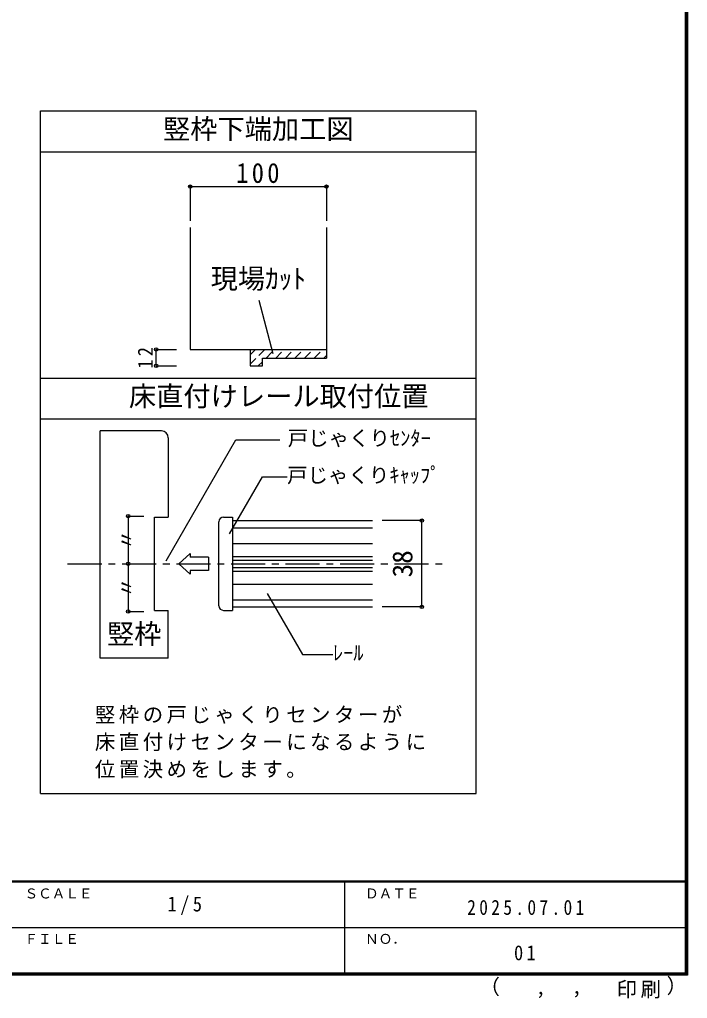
# Model space of a CAD drawing. Units: millimetres at full size, sheet at 1:5, with parts at other scales. Extents: x -973 to 977, y -718 to 696.
# Drawn here: x 486 to 977, y -718 to 0 of the extents above; entities that cross this region are included whole.
import ezdxf
from ezdxf.enums import TextEntityAlignment as Align

# ---------------------------------------------------------------- set-up
doc = ezdxf.new("R2010")
doc.units = ezdxf.units.MM
doc.header["$LTSCALE"] = 5
doc.header["$PDMODE"] = 32
doc.header["$PDSIZE"] = 2.5
doc.linetypes.add('CHAIN1', pattern=[8, 5, -1, 1, -1])
doc.linetypes.add('DASHED1', pattern=[1.8, 1.2, -0.6])
for name, color, linetype in [('0-4_枠', 3, 'Continuous'), ('0-A_文字', 7, 'Continuous'), ('0-B_寸法', 7, 'Continuous'), ('0-C_ハッチ', 4, 'DASHED1'), ('2-1_通り芯', 4, 'CHAIN1'), ('2-4_枠', 3, 'Continuous'), ('2-7_金物', 4, 'Continuous'), ('2-A_寸法', 7, 'Continuous'), ('2-B_ﾊｯﾁ', 4, 'Continuous'), ('F-1_枠', 6, 'Continuous'), ('F-A_文字', 7, 'Continuous')]:
    doc.layers.add(name, color=color, linetype=linetype)
doc.styles.add('ＭＳ ゴシック', font='')
doc.styles.get('ＭＳ ゴシック').set_extended_font_data('MS Gothic')

msp = doc.modelspace()

# ---------------------------------------------------------------- linework, layer by layer
at = {"layer": '0-4_枠'}
for p, q in [((711.653, -152.078), (711.653, -247.875)), ((655.653, -241.575), (655.653, -253.575)), ((664.653, -253.575), (664.653, -247.875)), ((664.653, -247.875), (711.653, -247.875)), ((655.653, -253.575), (664.653, -253.575))]:
    msp.add_line(p, q, dxfattribs=at)
msp.add_lwpolyline([(611.653, -152.078), (611.653, -241.575), (711.653, -241.575)], dxfattribs=at)
at = {"layer": '0-A_文字', "color": 3}
for p, q in [((501.653, -66.5), (821.653, -66.5)), ((501.653, -567.5), (501.653, -66.5)), ((821.653, -567.5), (821.653, -66.5)), ((501.653, -96.5), (821.653, -96.5)), ((501.653, -262.604), (821.653, -262.604)), ((501.653, -292.604), (821.653, -292.604)), ((501.653, -567.5), (821.653, -567.5))]:
    msp.add_line(p, q, dxfattribs=at)
at = {"layer": '0-A_文字'}
msp.add_line((661.902, -205.491), (672.353, -244.495), dxfattribs=at)
at = {"layer": '0-B_寸法', "color": 4}
for p, q in [((611.653, -122.078), (711.653, -122.078)), ((611.653, -122.078), (611.653, -147.078)), ((711.653, -122.078), (711.653, -147.078)), ((586.653, -253.575), (586.653, -241.575)), ((586.653, -241.575), (601.653, -241.575)), ((586.653, -253.575), (601.653, -253.575))]:
    msp.add_line(p, q, dxfattribs=at)
at = {"layer": '0-B_寸法'}
for p in [(611.653, -122.078), (711.653, -122.078), (586.653, -241.575), (586.653, -253.575)]:
    msp.add_point(p, dxfattribs=at)
at = {"layer": '0-C_ハッチ'}
for p, q in [((655.653, -245.42), (659.498, -241.575)), ((655.653, -252.491), (666.569, -241.575)), ((667.34, -247.875), (673.64, -241.575)), ((674.411, -247.875), (680.711, -241.575)), ((681.482, -247.875), (687.782, -241.575)), ((688.553, -247.875), (694.853, -241.575)), ((695.624, -247.875), (701.924, -241.575)), ((702.695, -247.875), (708.995, -241.575)), ((661.64, -253.575), (664.653, -250.562)), ((709.766, -247.875), (711.653, -245.989))]:
    msp.add_line(p, q, dxfattribs=at)
at = {"layer": '2-1_通り芯'}
msp.add_line((521.653, -398.862), (801.653, -398.862), dxfattribs=at)
at = {"layer": '2-4_枠'}
for p, q in [((590.553, -301.362), (545.552, -301.362)), ((595.553, -306.362), (595.553, -364.695)), ((585.553, -433.028), (595.553, -433.028)), ((595.553, -468.028), (595.553, -433.028))]:
    msp.add_line(p, q, dxfattribs=at)
for points in [[(595.553, -468.028), (545.552, -468.028), (545.552, -301.362)], [(585.553, -433.028), (585.553, -364.695), (595.553, -364.695)]]:
    msp.add_lwpolyline(points, dxfattribs=at)
msp.add_arc((590.553, -306.362), 5, 0, 90, dxfattribs=at)
at = {"layer": '2-7_金物'}
for p, q in [((636.087, -364.695), (642.754, -364.695)), ((642.754, -364.695), (642.754, -433.028)), ((632.754, -429.695), (632.754, -368.028)), ((642.754, -372.414), (745.519, -372.414)), ((642.754, -383.862), (745.519, -383.862)), ((603.239, -398.862), (611.522, -391.269)), ((611.522, -391.269), (611.522, -394.03)), ((625.096, -394.03), (611.522, -394.03)), ((625.096, -394.03), (625.096, -403.693)), ((642.754, -393.48), (745.519, -393.48)), ((603.239, -398.862), (611.522, -406.454)), ((611.522, -403.693), (611.522, -406.454)), ((625.096, -403.693), (611.522, -403.693)), ((642.754, -404.243), (745.519, -404.243)), ((642.754, -413.862), (745.519, -413.862)), ((642.754, -425.309), (745.519, -425.309)), ((636.087, -433.028), (642.754, -433.028))]:
    msp.add_line(p, q, dxfattribs=at)
at = {"layer": '2-7_金物', "color": 7}
for p, q in [((642.754, -367.195), (745.519, -367.195)), ((642.754, -367.195), (642.754, -430.528)), ((642.754, -396.195), (745.519, -396.195)), ((642.754, -401.528), (745.519, -401.528)), ((642.754, -430.528), (745.519, -430.528))]:
    msp.add_line(p, q, dxfattribs=at)
at = {"layer": '2-7_金物'}
for centre, start, end in [((636.087, -368.028), 90, 180), ((636.087, -429.695), 180, 270)]:
    msp.add_arc(centre, 3.333, start, end, dxfattribs=at)
at = {"layer": '2-A_寸法'}
for p, q in [((593.954, -396.726), (645.203, -307.961)), ((645.203, -307.961), (677.548, -307.961)), ((640.571, -376.839), (664.657, -335.121)), ((664.657, -335.121), (682.789, -335.121)), ((668.249, -420.633), (694.157, -465.506)), ((694.157, -465.506), (716.391, -465.506))]:
    msp.add_line(p, q, dxfattribs=at)
msp.add_point((566.109, -398.862), dxfattribs=at)
at = {"layer": '2-B_ﾊｯﾁ'}
for p, q in [((566.109, -363.862), (566.109, -433.862)), ((566.109, -363.862), (577.498, -363.862)), ((781.653, -367.195), (752.589, -367.195)), ((781.653, -430.528), (781.653, -367.195)), ((781.653, -430.528), (752.589, -430.528)), ((566.109, -433.862), (577.498, -433.862))]:
    msp.add_line(p, q, dxfattribs=at)
at = {"layer": '2-B_ﾊｯﾁ', "color": 7}
for p in [(566.109, -363.862), (781.653, -367.195), (781.653, -430.528), (566.109, -433.862)]:
    msp.add_point(p, dxfattribs=at)
at = {"layer": 'F-1_枠'}
for p, q in [((974.986, 695.833), (974.986, -700.833)), ((975.82, 695.833), (975.82, -700.833)), ((976.653, 695.833), (976.653, -700.833)), ((976.653, -631.667), (-973.347, -631.667)), ((976.653, -632.5), (-973.347, -632.5)), ((724.986, -632.5), (724.986, -699.167)), ((1.653, -665.833), (974.986, -665.834)), ((976.653, -699.167), (-973.347, -699.167)), ((976.653, -700), (-973.347, -700)), ((976.653, -700.833), (-973.347, -700.833))]:
    msp.add_line(p, q, dxfattribs=at)

# ---------------------------------------------------------------- texts
at = {"layer": '0-A_文字', "style": 'ＭＳ ゴシック'}
for s, p in [('竪枠下端加工図', (591.653, -91.5)), ('現場ｶｯﾄ', (626.653, -201.318)), ('床直付けレール取付位置', (566.653, -287.604))]:
    msp.add_text(s, height=14.66, dxfattribs=at).set_placement(p, align=Align.BOTTOM_LEFT)
at = {"layer": '0-B_寸法', "insert": (645.403, -119.578), "char_height": 14.66, "attachment_point": 7, "style": 'ＭＳ ゴシック'}
msp.add_mtext('\\T1.27;\\W0.9;100', dxfattribs=at)
at = {"layer": '0-B_寸法', "insert": (584.153, -255.7), "char_height": 11, "attachment_point": 7, "rotation": 90, "style": 'ＭＳ ゴシック'}
msp.add_mtext('\\T1.36;\\W0.9;12', dxfattribs=at)
at = {"layer": '2-A_寸法', "style": 'ＭＳ ゴシック'}
for s, height, p in [('戸じゃくりｾﾝﾀｰ', 11, (683.25, -315.461)), ('戸じゃくりｷｬｯﾌﾟ', 11, (682.789, -342.621)), ('竪枠', 14.66, (550.552, -461.994)), ('ﾚｰﾙ', 11, (716.391, -473.006))]:
    msp.add_text(s, height=height, dxfattribs=at).set_placement(p, align=Align.BOTTOM_LEFT)
for p in [(573.609, -388.862), (573.609, -423.862)]:
    msp.add_text('〃', height=11, rotation=90, dxfattribs=at).set_placement(p, align=Align.BOTTOM_LEFT)
at = {"layer": '2-A_寸法', "char_height": 11, "attachment_point": 7, "style": 'ＭＳ ゴシック'}
for s, insert in [('\\T1.17;竪枠の戸じゃくりセンターが', (541.653, -516.308)), ('\\T1.17;床直付けセンターになるように', (541.653, -536.308)), ('\\T1.17;位置決めをします。', (541.653, -556.308))]:
    msp.add_mtext(s, dxfattribs=dict(at, insert=insert))
at = {"layer": '2-B_ﾊｯﾁ', "color": 7, "style": 'ＭＳ ゴシック'}
msp.add_text('38', height=14.66, rotation=90, dxfattribs=at).set_placement((779.153, -408.862), align=Align.BOTTOM_LEFT)
at = {"layer": 'F-A_文字', "style": 'ＭＳ ゴシック'}
for s, height, p in [('ＳＣＡＬＥ', 7.331, (489.986, -646.667)), ('ＤＡＴＥ', 7.331, (739.986, -646.667)), ('ＦＩＬＥ', 7.331, (489.986, -680)), ('ＮＯ．', 7.331, (739.986, -680.001)), ('（', 11, (823.992, -718.052)), ('）', 11, (961.387, -717.355)), (',', 11, (865.199, -718.052)), (',', 11, (891.686, -717.588))]:
    msp.add_text(s, height=height, dxfattribs=at).set_placement(p, align=Align.BOTTOM_LEFT)
at = {"layer": 'F-A_文字', "char_height": 11, "attachment_point": 7, "style": 'ＭＳ ゴシック'}
for s, insert in [('\\T1.38;\\W0.9;1/5', (594.986, -656.667)), ('\\T1.39;\\W0.85;2025.07.01', (814.986, -656.667)), ('\\T1.36;\\W0.9;01', (849.361, -690.001)), ('\\T1.17;印刷', (924.678, -717.82))]:
    msp.add_mtext(s, dxfattribs=dict(at, insert=insert))

doc.saveas('drawing.dxf')
